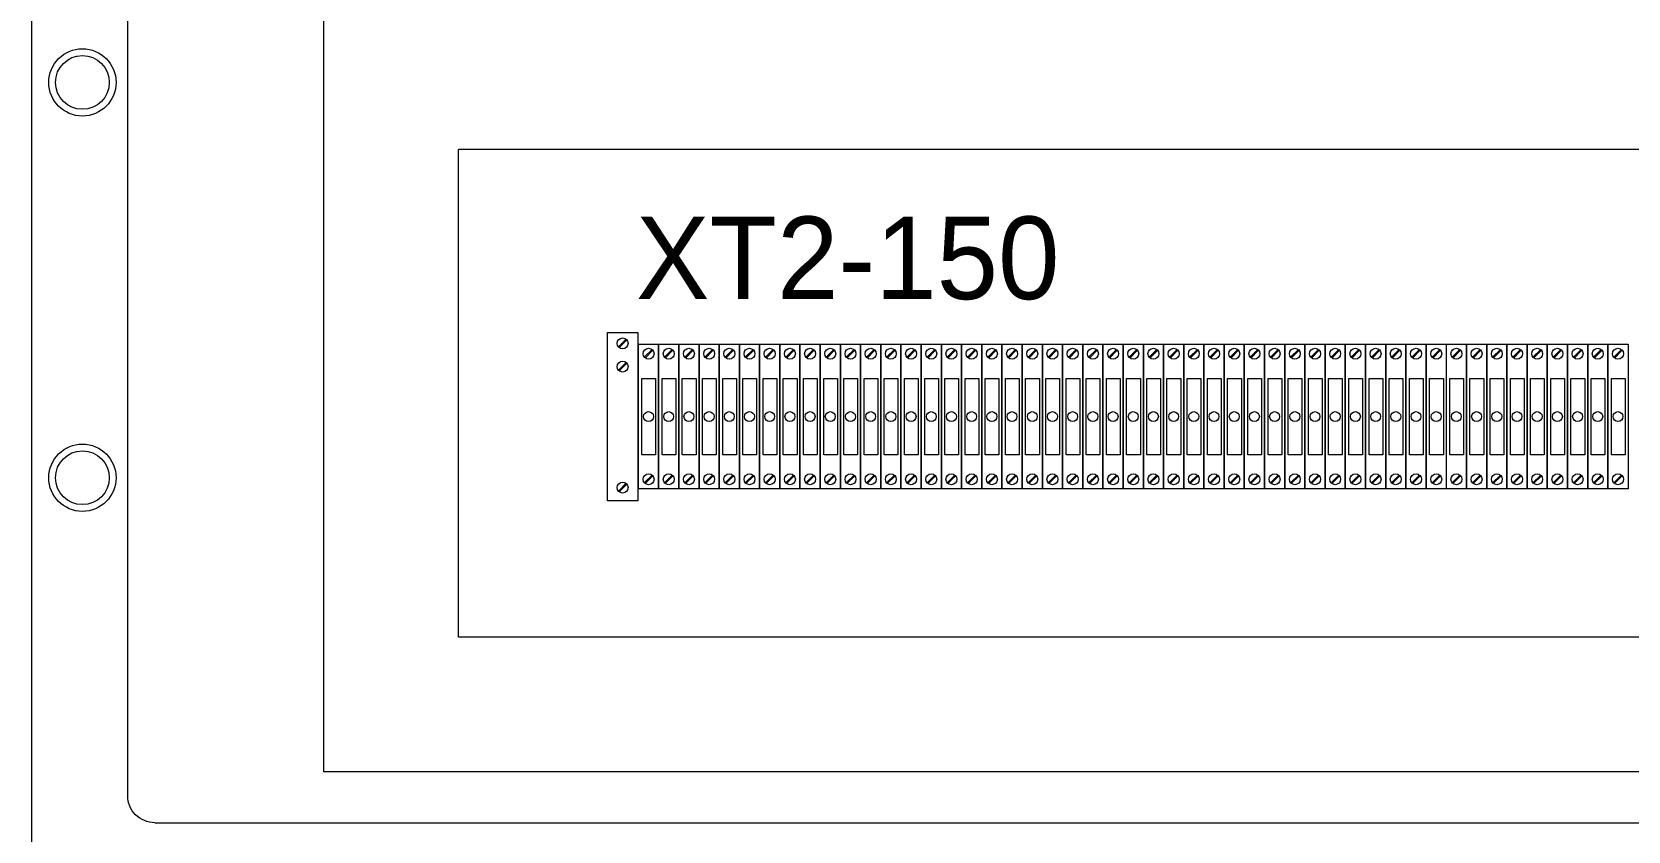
# Model space of a CAD drawing. Header units: millimetres. Extents: x 32721 to 72822, y 57624 to 123188.
# Drawn here: x 42831.1 to 43070.8, y 64888.7 to 65008.7 of the extents above; entities that cross this region are included whole.
import ezdxf

# ---------------------------------------------------------------- set-up
doc = ezdxf.new("R2010")
doc.units = ezdxf.units.MM
doc.header["$LTSCALE"] = 10
doc.layers.add('1轮廓实线层', color=7, linetype='Continuous', lineweight=18)
doc.layers.add('6文字层', color=3, linetype='Continuous', lineweight=18)
doc.styles.add('样式 1', font='SIMYOU.TTF', dxfattribs={"width": 0.75})

msp = doc.modelspace()

# ---------------------------------------------------------------- linework, layer by layer
at = {"layer": '1轮廓实线层'}
for p, q in [((42874.95, 64897.58), (42874.95, 65104.68)), ((43473.07, 64991.03), (42895.17, 64991.03)), ((42895.17, 64917.8), (42895.17, 64991.03)), ((43270.91, 64917.8), (42895.17, 64917.8)), ((43473.07, 64917.8), (42895.17, 64917.8)), ((43493.29, 64897.58), (42874.95, 64897.58)), ((43045.95, 64897.58), (43005.52, 64897.58)), ((42849.54, 64889.94), (43518.7, 64889.94))]:
    msp.add_line(p, q, dxfattribs=at)
at = {"layer": '1轮廓实线层', "lineweight": 13}
for p, q in [((42917.52, 64963.55), (42922.07, 64963.55)), ((42917.52, 64938.28), (42917.52, 64963.55)), ((42919.17, 64961.4), (42920.33, 64962.56)), ((42919.27, 64961.29), (42920.43, 64962.46)), ((42922.07, 64963.55), (42922.07, 64938.28)), ((42922.18, 64940.07), (42922.18, 64961.81)), ((42922.18, 64961.81), (42925.21, 64961.81)), ((42923.06, 64959.84), (42924.23, 64961)), ((42923.17, 64959.73), (42924.33, 64960.9)), ((42925.21, 64961.81), (42925.21, 64940.07)), ((42925.21, 64961.81), (42928.25, 64961.81)), ((42925.21, 64940.07), (42925.21, 64961.81)), ((42926.1, 64959.84), (42927.26, 64961)), ((42926.2, 64959.73), (42927.36, 64960.9)), ((42928.25, 64961.81), (42928.25, 64940.07)), ((42928.25, 64961.81), (42931.28, 64961.81)), ((42928.25, 64940.07), (42928.25, 64961.81)), ((42929.13, 64959.84), (42930.29, 64961)), ((42929.23, 64959.73), (42930.39, 64960.9)), ((42931.28, 64961.81), (42931.28, 64940.07)), ((42931.28, 64961.81), (42934.31, 64961.81)), ((42931.28, 64940.07), (42931.28, 64961.81)), ((42932.16, 64959.84), (42933.33, 64961)), ((42932.27, 64959.73), (42933.43, 64960.9)), ((42934.31, 64961.81), (42934.31, 64940.07)), ((42934.31, 64961.81), (42937.34, 64961.81)), ((42934.31, 64940.07), (42934.31, 64961.81)), ((42935.2, 64959.84), (42936.36, 64961)), ((42935.3, 64959.73), (42936.46, 64960.9)), ((42937.34, 64961.81), (42937.34, 64940.07)), ((42937.35, 64961.81), (42940.38, 64961.81)), ((42937.35, 64940.07), (42937.35, 64961.81)), ((42938.23, 64959.84), (42939.39, 64961)), ((42938.33, 64959.73), (42939.49, 64960.9)), ((42940.38, 64961.81), (42940.38, 64940.07)), ((42940.38, 64961.81), (42943.41, 64961.81)), ((42940.38, 64940.07), (42940.38, 64961.81)), ((42941.26, 64959.84), (42942.42, 64961)), ((42941.36, 64959.73), (42942.53, 64960.9)), ((42943.41, 64961.81), (42943.41, 64940.07)), ((42943.41, 64961.81), (42946.44, 64961.81)), ((42943.41, 64940.07), (42943.41, 64961.81)), ((42944.3, 64959.84), (42945.46, 64961)), ((42944.4, 64959.73), (42945.56, 64960.9)), ((42946.44, 64961.81), (42946.44, 64940.07)), ((42946.44, 64961.81), (42949.48, 64961.81)), ((42946.44, 64940.07), (42946.44, 64961.81)), ((42947.33, 64959.84), (42948.49, 64961)), ((42947.43, 64959.73), (42948.59, 64960.9)), ((42949.48, 64961.81), (42949.48, 64940.07)), ((42949.48, 64961.81), (42952.51, 64961.81)), ((42949.48, 64940.07), (42949.48, 64961.81)), ((42950.36, 64959.84), (42951.52, 64961)), ((42950.46, 64959.73), (42951.63, 64960.9)), ((42952.51, 64961.81), (42952.51, 64940.07)), ((42952.51, 64961.81), (42955.54, 64961.81)), ((42952.51, 64940.07), (42952.51, 64961.81)), ((42953.4, 64959.84), (42954.56, 64961)), ((42953.5, 64959.73), (42954.66, 64960.9)), ((42955.54, 64961.81), (42955.54, 64940.07)), ((42955.54, 64961.81), (42958.58, 64961.81)), ((42955.54, 64940.07), (42955.54, 64961.81)), ((42956.43, 64959.84), (42957.59, 64961)), ((42956.53, 64959.73), (42957.69, 64960.9)), ((42958.58, 64961.81), (42958.58, 64940.07)), ((42958.58, 64961.81), (42961.61, 64961.81)), ((42958.58, 64940.07), (42958.58, 64961.81)), ((42959.46, 64959.84), (42960.62, 64961)), ((42959.56, 64959.73), (42960.73, 64960.9)), ((42961.61, 64961.81), (42961.61, 64940.07)), ((42961.61, 64961.81), (42964.64, 64961.81)), ((42961.61, 64940.07), (42961.61, 64961.81)), ((42962.5, 64959.84), (42963.66, 64961)), ((42962.6, 64959.73), (42963.76, 64960.9)), ((42964.64, 64961.81), (42964.64, 64940.07)), ((42964.64, 64961.81), (42967.68, 64961.81)), ((42964.64, 64940.07), (42964.64, 64961.81)), ((42965.53, 64959.84), (42966.69, 64961)), ((42965.63, 64959.73), (42966.79, 64960.9)), ((42967.68, 64961.81), (42967.68, 64940.07)), ((42967.68, 64961.81), (42970.71, 64961.81)), ((42967.68, 64940.07), (42967.68, 64961.81)), ((42968.56, 64959.84), (42969.72, 64961)), ((42968.66, 64959.73), (42969.82, 64960.9)), ((42970.71, 64961.81), (42970.71, 64940.07)), ((42970.71, 64961.81), (42973.74, 64961.81)), ((42970.71, 64940.07), (42970.71, 64961.81)), ((42971.59, 64959.84), (42972.76, 64961)), ((42971.7, 64959.73), (42972.86, 64960.9)), ((42973.74, 64961.81), (42973.74, 64940.07)), ((42973.74, 64961.81), (42976.78, 64961.81)), ((42973.74, 64940.07), (42973.74, 64961.81)), ((42974.63, 64959.84), (42975.79, 64961)), ((42974.73, 64959.73), (42975.89, 64960.9)), ((42976.78, 64961.81), (42976.78, 64940.07)), ((42976.78, 64961.81), (42979.81, 64961.81)), ((42976.78, 64940.07), (42976.78, 64961.81)), ((42977.66, 64959.84), (42978.82, 64961)), ((42977.76, 64959.73), (42978.92, 64960.9)), ((42979.81, 64961.81), (42979.81, 64940.07)), ((42979.81, 64961.81), (42982.84, 64961.81)), ((42979.81, 64940.07), (42979.81, 64961.81)), ((42980.69, 64959.84), (42981.86, 64961)), ((42980.8, 64959.73), (42981.96, 64960.9)), ((42982.84, 64961.81), (42982.84, 64940.07)), ((42982.84, 64961.81), (42985.87, 64961.81)), ((42982.84, 64940.07), (42982.84, 64961.81)), ((42983.73, 64959.84), (42984.89, 64961)), ((42983.83, 64959.73), (42984.99, 64960.9)), ((42985.87, 64961.81), (42985.87, 64940.07)), ((42985.88, 64961.81), (42988.91, 64961.81)), ((42985.88, 64940.07), (42985.88, 64961.81)), ((42986.76, 64959.84), (42987.92, 64961)), ((42986.86, 64959.73), (42988.02, 64960.9)), ((42988.91, 64961.81), (42988.91, 64940.07)), ((42988.91, 64961.81), (42991.94, 64961.81)), ((42988.91, 64940.07), (42988.91, 64961.81)), ((42989.79, 64959.84), (42990.96, 64961)), ((42989.9, 64959.73), (42991.06, 64960.9)), ((42991.94, 64961.81), (42991.94, 64940.07)), ((42991.94, 64961.81), (42994.97, 64961.81)), ((42991.94, 64940.07), (42991.94, 64961.81)), ((42992.83, 64959.84), (42993.99, 64961)), ((42992.93, 64959.73), (42994.09, 64960.9)), ((42994.97, 64961.81), (42994.97, 64940.07)), ((42994.98, 64961.81), (42998.01, 64961.81)), ((42994.98, 64940.07), (42994.98, 64961.81)), ((42995.86, 64959.84), (42997.02, 64961)), ((42995.96, 64959.73), (42997.12, 64960.9)), ((42998.01, 64961.81), (42998.01, 64940.07)), ((42998.01, 64961.81), (43001.04, 64961.81)), ((42998.01, 64940.07), (42998.01, 64961.81)), ((42998.89, 64959.84), (43000.05, 64961)), ((42998.99, 64959.73), (43000.16, 64960.9)), ((43001.04, 64961.81), (43001.04, 64940.07)), ((43001.04, 64961.81), (43004.07, 64961.81)), ((43001.04, 64940.07), (43001.04, 64961.81)), ((43001.93, 64959.84), (43003.09, 64961)), ((43002.03, 64959.73), (43003.19, 64960.9)), ((43004.07, 64961.81), (43004.07, 64940.07)), ((43004.07, 64961.81), (43007.11, 64961.81)), ((43004.07, 64940.07), (43004.07, 64961.81)), ((43004.96, 64959.84), (43006.12, 64961)), ((43005.06, 64959.73), (43006.22, 64960.9)), ((43007.11, 64961.81), (43007.11, 64940.07)), ((43007.11, 64961.81), (43010.14, 64961.81)), ((43007.11, 64940.07), (43007.11, 64961.81)), ((43007.99, 64959.84), (43009.15, 64961)), ((43008.09, 64959.73), (43009.26, 64960.9)), ((43010.14, 64961.81), (43010.14, 64940.07)), ((43010.14, 64961.81), (43013.17, 64961.81)), ((43010.14, 64940.07), (43010.14, 64961.81)), ((43011.03, 64959.84), (43012.19, 64961)), ((43011.13, 64959.73), (43012.29, 64960.9)), ((43013.17, 64961.81), (43013.17, 64940.07)), ((43013.17, 64961.81), (43016.21, 64961.81)), ((43013.17, 64940.07), (43013.17, 64961.81)), ((43014.06, 64959.84), (43015.22, 64961)), ((43014.16, 64959.73), (43015.32, 64960.9)), ((43016.21, 64961.81), (43016.21, 64940.07)), ((43016.21, 64961.81), (43019.24, 64961.81)), ((43016.21, 64940.07), (43016.21, 64961.81)), ((43017.09, 64959.84), (43018.25, 64961)), ((43017.19, 64959.73), (43018.36, 64960.9)), ((43019.24, 64961.81), (43019.24, 64940.07)), ((43019.24, 64961.81), (43022.27, 64961.81)), ((43019.24, 64940.07), (43019.24, 64961.81)), ((43020.12, 64959.84), (43021.29, 64961)), ((43020.23, 64959.73), (43021.39, 64960.9)), ((43022.27, 64961.81), (43022.27, 64940.07)), ((43022.27, 64961.81), (43025.31, 64961.81)), ((43022.27, 64940.07), (43022.27, 64961.81)), ((43023.16, 64959.84), (43024.32, 64961)), ((43023.26, 64959.73), (43024.42, 64960.9)), ((43025.31, 64961.81), (43025.31, 64940.07)), ((43025.31, 64961.81), (43028.34, 64961.81)), ((43025.31, 64940.07), (43025.31, 64961.81)), ((43026.19, 64959.84), (43027.35, 64961)), ((43026.29, 64959.73), (43027.45, 64960.9)), ((43028.34, 64961.81), (43028.34, 64940.07)), ((43028.34, 64961.81), (43031.37, 64961.81)), ((43028.34, 64940.07), (43028.34, 64961.81)), ((43029.22, 64959.84), (43030.39, 64961)), ((43029.33, 64959.73), (43030.49, 64960.9)), ((43031.37, 64961.81), (43031.37, 64940.07)), ((43031.37, 64961.81), (43034.41, 64961.81)), ((43031.37, 64940.07), (43031.37, 64961.81)), ((43032.26, 64959.84), (43033.42, 64961)), ((43032.36, 64959.73), (43033.52, 64960.9)), ((43034.41, 64961.81), (43034.41, 64940.07)), ((43034.41, 64961.81), (43037.44, 64961.81)), ((43034.41, 64940.07), (43034.41, 64961.81)), ((43035.29, 64959.84), (43036.45, 64961)), ((43035.39, 64959.73), (43036.55, 64960.9)), ((43037.44, 64961.81), (43037.44, 64940.07)), ((43037.44, 64961.81), (43040.47, 64961.81)), ((43037.44, 64940.07), (43037.44, 64961.81)), ((43038.32, 64959.84), (43039.49, 64961)), ((43038.43, 64959.73), (43039.59, 64960.9)), ((43040.47, 64961.81), (43040.47, 64940.07)), ((43040.47, 64961.81), (43043.5, 64961.81)), ((43040.47, 64940.07), (43040.47, 64961.81)), ((43041.36, 64959.84), (43042.52, 64961)), ((43041.46, 64959.73), (43042.62, 64960.9)), ((43043.5, 64961.81), (43043.5, 64940.07)), ((43043.51, 64961.81), (43046.54, 64961.81)), ((43043.51, 64940.07), (43043.51, 64961.81)), ((43044.39, 64959.84), (43045.55, 64961)), ((43044.49, 64959.73), (43045.65, 64960.9)), ((43046.54, 64961.81), (43046.54, 64940.07)), ((43046.54, 64961.81), (43049.57, 64961.81)), ((43046.54, 64940.07), (43046.54, 64961.81)), ((43047.42, 64959.84), (43048.58, 64961)), ((43047.53, 64959.73), (43048.69, 64960.9)), ((43049.57, 64961.81), (43049.57, 64940.07)), ((43049.57, 64961.81), (43052.6, 64961.81)), ((43049.57, 64940.07), (43049.57, 64961.81)), ((43050.46, 64959.84), (43051.62, 64961)), ((43050.56, 64959.73), (43051.72, 64960.9)), ((43052.6, 64961.81), (43052.6, 64940.07)), ((43052.6, 64961.81), (43055.64, 64961.81)), ((43052.6, 64940.07), (43052.6, 64961.81)), ((43053.49, 64959.84), (43054.65, 64961)), ((43053.59, 64959.73), (43054.75, 64960.9)), ((43055.64, 64961.81), (43055.64, 64940.07)), ((43055.64, 64961.81), (43058.67, 64961.81)), ((43055.64, 64940.07), (43055.64, 64961.81)), ((43056.52, 64959.84), (43057.68, 64961)), ((43056.62, 64959.73), (43057.79, 64960.9)), ((43058.67, 64961.81), (43058.67, 64940.07)), ((43058.67, 64961.81), (43061.7, 64961.81)), ((43058.67, 64940.07), (43058.67, 64961.81)), ((43059.56, 64959.84), (43060.72, 64961)), ((43059.66, 64959.73), (43060.82, 64960.9)), ((43061.7, 64961.81), (43061.7, 64940.07)), ((43061.7, 64961.81), (43064.74, 64961.81)), ((43061.7, 64940.07), (43061.7, 64961.81)), ((43062.59, 64959.84), (43063.75, 64961)), ((43062.69, 64959.73), (43063.85, 64960.9)), ((43064.74, 64961.81), (43064.74, 64940.07)), ((43064.74, 64961.81), (43067.77, 64961.81)), ((43064.74, 64940.07), (43064.74, 64961.81)), ((43065.62, 64959.84), (43066.78, 64961)), ((43065.72, 64959.73), (43066.89, 64960.9)), ((43067.77, 64961.81), (43067.77, 64940.07)), ((43067.77, 64961.81), (43070.8, 64961.81)), ((43067.77, 64940.07), (43067.77, 64961.81)), ((43068.66, 64959.84), (43069.82, 64961)), ((43068.76, 64959.73), (43069.92, 64960.9)), ((43070.8, 64961.81), (43070.8, 64940.07)), ((42919.17, 64957.92), (42920.33, 64959.08)), ((42919.27, 64957.82), (42920.43, 64958.98)), ((42919.17, 64939.75), (42920.33, 64940.92)), ((42923.06, 64940.99), (42924.23, 64942.15)), ((42923.17, 64940.88), (42924.33, 64942.05)), ((42926.1, 64940.99), (42927.26, 64942.15)), ((42926.2, 64940.88), (42927.36, 64942.05)), ((42929.13, 64940.99), (42930.29, 64942.15)), ((42929.23, 64940.88), (42930.39, 64942.05)), ((42932.16, 64940.99), (42933.33, 64942.15)), ((42932.27, 64940.88), (42933.43, 64942.05)), ((42935.2, 64940.99), (42936.36, 64942.15)), ((42935.3, 64940.88), (42936.46, 64942.05)), ((42938.23, 64940.99), (42939.39, 64942.15)), ((42938.33, 64940.88), (42939.49, 64942.05)), ((42941.26, 64940.99), (42942.42, 64942.15)), ((42941.36, 64940.88), (42942.53, 64942.05)), ((42944.3, 64940.99), (42945.46, 64942.15)), ((42944.4, 64940.88), (42945.56, 64942.05)), ((42947.33, 64940.99), (42948.49, 64942.15)), ((42947.43, 64940.88), (42948.59, 64942.05)), ((42950.36, 64940.99), (42951.52, 64942.15)), ((42950.46, 64940.88), (42951.63, 64942.05)), ((42953.4, 64940.99), (42954.56, 64942.15)), ((42953.5, 64940.88), (42954.66, 64942.05)), ((42956.43, 64940.99), (42957.59, 64942.15)), ((42956.53, 64940.88), (42957.69, 64942.05)), ((42959.46, 64940.99), (42960.62, 64942.15)), ((42959.56, 64940.88), (42960.73, 64942.05)), ((42962.5, 64940.99), (42963.66, 64942.15)), ((42962.6, 64940.88), (42963.76, 64942.05)), ((42965.53, 64940.99), (42966.69, 64942.15)), ((42965.63, 64940.88), (42966.79, 64942.05)), ((42968.56, 64940.99), (42969.72, 64942.15)), ((42968.66, 64940.88), (42969.82, 64942.05)), ((42971.59, 64940.99), (42972.76, 64942.15)), ((42971.7, 64940.88), (42972.86, 64942.05)), ((42974.63, 64940.99), (42975.79, 64942.15)), ((42974.73, 64940.88), (42975.89, 64942.05)), ((42977.66, 64940.99), (42978.82, 64942.15)), ((42977.76, 64940.88), (42978.92, 64942.05)), ((42980.69, 64940.99), (42981.86, 64942.15)), ((42980.8, 64940.88), (42981.96, 64942.05)), ((42983.73, 64940.99), (42984.89, 64942.15)), ((42983.83, 64940.88), (42984.99, 64942.05)), ((42986.76, 64940.99), (42987.92, 64942.15)), ((42986.86, 64940.88), (42988.02, 64942.05)), ((42989.79, 64940.99), (42990.96, 64942.15)), ((42989.9, 64940.88), (42991.06, 64942.05)), ((42992.83, 64940.99), (42993.99, 64942.15)), ((42992.93, 64940.88), (42994.09, 64942.05)), ((42995.86, 64940.99), (42997.02, 64942.15)), ((42995.96, 64940.88), (42997.12, 64942.05)), ((42998.89, 64940.99), (43000.05, 64942.15)), ((42998.99, 64940.88), (43000.16, 64942.05)), ((43001.93, 64940.99), (43003.09, 64942.15)), ((43002.03, 64940.88), (43003.19, 64942.05)), ((43004.96, 64940.99), (43006.12, 64942.15)), ((43005.06, 64940.88), (43006.22, 64942.05)), ((43007.99, 64940.99), (43009.15, 64942.15)), ((43008.09, 64940.88), (43009.26, 64942.05)), ((43011.03, 64940.99), (43012.19, 64942.15)), ((43011.13, 64940.88), (43012.29, 64942.05)), ((43014.06, 64940.99), (43015.22, 64942.15)), ((43014.16, 64940.88), (43015.32, 64942.05)), ((43017.09, 64940.99), (43018.25, 64942.15)), ((43017.19, 64940.88), (43018.36, 64942.05)), ((43020.12, 64940.99), (43021.29, 64942.15)), ((43020.23, 64940.88), (43021.39, 64942.05)), ((43023.16, 64940.99), (43024.32, 64942.15)), ((43023.26, 64940.88), (43024.42, 64942.05)), ((43026.19, 64940.99), (43027.35, 64942.15)), ((43026.29, 64940.88), (43027.45, 64942.05)), ((43029.22, 64940.99), (43030.39, 64942.15)), ((43029.33, 64940.88), (43030.49, 64942.05)), ((43032.26, 64940.99), (43033.42, 64942.15)), ((43032.36, 64940.88), (43033.52, 64942.05)), ((43035.29, 64940.99), (43036.45, 64942.15)), ((43035.39, 64940.88), (43036.55, 64942.05)), ((43038.32, 64940.99), (43039.49, 64942.15)), ((43038.43, 64940.88), (43039.59, 64942.05)), ((43041.36, 64940.99), (43042.52, 64942.15)), ((43041.46, 64940.88), (43042.62, 64942.05)), ((43044.39, 64940.99), (43045.55, 64942.15)), ((43044.49, 64940.88), (43045.65, 64942.05)), ((43047.42, 64940.99), (43048.58, 64942.15)), ((43047.53, 64940.88), (43048.69, 64942.05)), ((43050.46, 64940.99), (43051.62, 64942.15)), ((43050.56, 64940.88), (43051.72, 64942.05)), ((43053.49, 64940.99), (43054.65, 64942.15)), ((43053.59, 64940.88), (43054.75, 64942.05)), ((43056.52, 64940.99), (43057.68, 64942.15)), ((43056.62, 64940.88), (43057.79, 64942.05)), ((43059.56, 64940.99), (43060.72, 64942.15)), ((43059.66, 64940.88), (43060.82, 64942.05)), ((43062.59, 64940.99), (43063.75, 64942.15)), ((43062.69, 64940.88), (43063.85, 64942.05)), ((43065.62, 64940.99), (43066.78, 64942.15)), ((43065.72, 64940.88), (43066.89, 64942.05)), ((43068.66, 64940.99), (43069.82, 64942.15)), ((43068.76, 64940.88), (43069.92, 64942.05)), ((42919.27, 64939.65), (42920.43, 64940.81)), ((42925.21, 64940.07), (42922.18, 64940.07)), ((42928.25, 64940.07), (42925.21, 64940.07)), ((42931.28, 64940.07), (42928.25, 64940.07)), ((42934.31, 64940.07), (42931.28, 64940.07)), ((42937.34, 64940.07), (42934.31, 64940.07)), ((42940.38, 64940.07), (42937.35, 64940.07)), ((42943.41, 64940.07), (42940.38, 64940.07)), ((42946.44, 64940.07), (42943.41, 64940.07)), ((42949.48, 64940.07), (42946.44, 64940.07)), ((42952.51, 64940.07), (42949.48, 64940.07)), ((42955.54, 64940.07), (42952.51, 64940.07)), ((42958.58, 64940.07), (42955.54, 64940.07)), ((42961.61, 64940.07), (42958.58, 64940.07)), ((42964.64, 64940.07), (42961.61, 64940.07)), ((42967.68, 64940.07), (42964.64, 64940.07)), ((42970.71, 64940.07), (42967.68, 64940.07)), ((42973.74, 64940.07), (42970.71, 64940.07)), ((42976.78, 64940.07), (42973.74, 64940.07)), ((42979.81, 64940.07), (42976.78, 64940.07)), ((42982.84, 64940.07), (42979.81, 64940.07)), ((42985.87, 64940.07), (42982.84, 64940.07)), ((42988.91, 64940.07), (42985.88, 64940.07)), ((42991.94, 64940.07), (42988.91, 64940.07)), ((42994.97, 64940.07), (42991.94, 64940.07)), ((42998.01, 64940.07), (42994.98, 64940.07)), ((43001.04, 64940.07), (42998.01, 64940.07)), ((43004.07, 64940.07), (43001.04, 64940.07)), ((43007.11, 64940.07), (43004.07, 64940.07)), ((43010.14, 64940.07), (43007.11, 64940.07)), ((43013.17, 64940.07), (43010.14, 64940.07)), ((43016.21, 64940.07), (43013.17, 64940.07)), ((43019.24, 64940.07), (43016.21, 64940.07)), ((43022.27, 64940.07), (43019.24, 64940.07)), ((43025.31, 64940.07), (43022.27, 64940.07)), ((43028.34, 64940.07), (43025.31, 64940.07)), ((43031.37, 64940.07), (43028.34, 64940.07)), ((43034.41, 64940.07), (43031.37, 64940.07)), ((43037.44, 64940.07), (43034.41, 64940.07)), ((43040.47, 64940.07), (43037.44, 64940.07)), ((43043.5, 64940.07), (43040.47, 64940.07)), ((43046.54, 64940.07), (43043.51, 64940.07)), ((43049.57, 64940.07), (43046.54, 64940.07)), ((43052.6, 64940.07), (43049.57, 64940.07)), ((43055.64, 64940.07), (43052.6, 64940.07)), ((43058.67, 64940.07), (43055.64, 64940.07)), ((43061.7, 64940.07), (43058.67, 64940.07)), ((43064.74, 64940.07), (43061.7, 64940.07)), ((43067.77, 64940.07), (43064.74, 64940.07)), ((43070.8, 64940.07), (43067.77, 64940.07)), ((42922.07, 64938.28), (42917.52, 64938.28))]:
    msp.add_line(p, q, dxfattribs=at)
at = {"layer": '1轮廓实线层'}
for points in [[(42835.14, 64874.78, -0.414214), (42831.1, 64878.82), (42831.1, 65123.44, -0.414214), (42835.14, 65127.49), (43241.95, 65127.49)], [(42849.54, 64889.94, -0.414214), (42845.49, 64893.99), (42845.49, 65108.28, -0.414214), (42849.54, 65112.33)]]:
    msp.add_lwpolyline(points, format="xyb", dxfattribs=at)
at = {"layer": '1轮廓实线层', "lineweight": 13}
for points in [[(42922.7, 64956.67), (42924.76, 64956.67), (42924.76, 64945.17), (42922.7, 64945.17)], [(42925.74, 64956.67), (42927.8, 64956.67), (42927.8, 64945.17), (42925.74, 64945.17)], [(42928.77, 64956.67), (42930.83, 64956.67), (42930.83, 64945.17), (42928.77, 64945.17)], [(42931.8, 64956.67), (42933.86, 64956.67), (42933.86, 64945.17), (42931.8, 64945.17)], [(42934.84, 64956.67), (42936.9, 64956.67), (42936.9, 64945.17), (42934.84, 64945.17)], [(42937.87, 64956.67), (42939.93, 64956.67), (42939.93, 64945.17), (42937.87, 64945.17)], [(42940.9, 64956.67), (42942.96, 64956.67), (42942.96, 64945.17), (42940.9, 64945.17)], [(42943.93, 64956.67), (42946, 64956.67), (42946, 64945.17), (42943.93, 64945.17)], [(42946.97, 64956.67), (42949.03, 64956.67), (42949.03, 64945.17), (42946.97, 64945.17)], [(42950, 64956.67), (42952.06, 64956.67), (42952.06, 64945.17), (42950, 64945.17)], [(42953.03, 64956.67), (42955.1, 64956.67), (42955.1, 64945.17), (42953.03, 64945.17)], [(42956.07, 64956.67), (42958.13, 64956.67), (42958.13, 64945.17), (42956.07, 64945.17)], [(42959.1, 64956.67), (42961.16, 64956.67), (42961.16, 64945.17), (42959.1, 64945.17)], [(42962.13, 64956.67), (42964.2, 64956.67), (42964.2, 64945.17), (42962.13, 64945.17)], [(42965.17, 64956.67), (42967.23, 64956.67), (42967.23, 64945.17), (42965.17, 64945.17)], [(42968.2, 64956.67), (42970.26, 64956.67), (42970.26, 64945.17), (42968.2, 64945.17)], [(42971.23, 64956.67), (42973.3, 64956.67), (42973.3, 64945.17), (42971.23, 64945.17)], [(42974.27, 64956.67), (42976.33, 64956.67), (42976.33, 64945.17), (42974.27, 64945.17)], [(42977.3, 64956.67), (42979.36, 64956.67), (42979.36, 64945.17), (42977.3, 64945.17)], [(42980.33, 64956.67), (42982.39, 64956.67), (42982.39, 64945.17), (42980.33, 64945.17)], [(42983.37, 64956.67), (42985.43, 64956.67), (42985.43, 64945.17), (42983.37, 64945.17)], [(42986.4, 64956.67), (42988.46, 64956.67), (42988.46, 64945.17), (42986.4, 64945.17)], [(42989.43, 64956.67), (42991.49, 64956.67), (42991.49, 64945.17), (42989.43, 64945.17)], [(42992.46, 64956.67), (42994.53, 64956.67), (42994.53, 64945.17), (42992.46, 64945.17)], [(42995.5, 64956.67), (42997.56, 64956.67), (42997.56, 64945.17), (42995.5, 64945.17)], [(42998.53, 64956.67), (43000.59, 64956.67), (43000.59, 64945.17), (42998.53, 64945.17)], [(43001.56, 64956.67), (43003.63, 64956.67), (43003.63, 64945.17), (43001.56, 64945.17)], [(43004.6, 64956.67), (43006.66, 64956.67), (43006.66, 64945.17), (43004.6, 64945.17)], [(43007.63, 64956.67), (43009.69, 64956.67), (43009.69, 64945.17), (43007.63, 64945.17)], [(43010.66, 64956.67), (43012.73, 64956.67), (43012.73, 64945.17), (43010.66, 64945.17)], [(43013.7, 64956.67), (43015.76, 64956.67), (43015.76, 64945.17), (43013.7, 64945.17)], [(43016.73, 64956.67), (43018.79, 64956.67), (43018.79, 64945.17), (43016.73, 64945.17)], [(43019.76, 64956.67), (43021.83, 64956.67), (43021.83, 64945.17), (43019.76, 64945.17)], [(43022.8, 64956.67), (43024.86, 64956.67), (43024.86, 64945.17), (43022.8, 64945.17)], [(43025.83, 64956.67), (43027.89, 64956.67), (43027.89, 64945.17), (43025.83, 64945.17)], [(43028.86, 64956.67), (43030.92, 64956.67), (43030.92, 64945.17), (43028.86, 64945.17)], [(43031.9, 64956.67), (43033.96, 64956.67), (43033.96, 64945.17), (43031.9, 64945.17)], [(43034.93, 64956.67), (43036.99, 64956.67), (43036.99, 64945.17), (43034.93, 64945.17)], [(43037.96, 64956.67), (43040.02, 64956.67), (43040.02, 64945.17), (43037.96, 64945.17)], [(43041, 64956.67), (43043.06, 64956.67), (43043.06, 64945.17), (43041, 64945.17)], [(43044.03, 64956.67), (43046.09, 64956.67), (43046.09, 64945.17), (43044.03, 64945.17)], [(43047.06, 64956.67), (43049.12, 64956.67), (43049.12, 64945.17), (43047.06, 64945.17)], [(43050.09, 64956.67), (43052.16, 64956.67), (43052.16, 64945.17), (43050.09, 64945.17)], [(43053.13, 64956.67), (43055.19, 64956.67), (43055.19, 64945.17), (43053.13, 64945.17)], [(43056.16, 64956.67), (43058.22, 64956.67), (43058.22, 64945.17), (43056.16, 64945.17)], [(43059.19, 64956.67), (43061.26, 64956.67), (43061.26, 64945.17), (43059.19, 64945.17)], [(43062.23, 64956.67), (43064.29, 64956.67), (43064.29, 64945.17), (43062.23, 64945.17)], [(43065.26, 64956.67), (43067.32, 64956.67), (43067.32, 64945.17), (43065.26, 64945.17)], [(43068.29, 64956.67), (43070.36, 64956.67), (43070.36, 64945.17), (43068.29, 64945.17)]]:
    msp.add_lwpolyline(points, close=True, dxfattribs=at)
at = {"layer": '1轮廓实线层'}
for centre, radius in [((42838.68, 65001.13), 5.05), ((42838.68, 65001.13), 4.04), ((42838.68, 64941.75), 5.05), ((42838.68, 64941.75), 4.04)]:
    msp.add_circle(centre, radius, dxfattribs=at)
at = {"layer": '1轮廓实线层', "lineweight": 13}
for centre, radius in [((42919.8, 64961.93), 0.821), ((42923.7, 64960.37), 0.821), ((42926.73, 64960.37), 0.821), ((42929.76, 64960.37), 0.821), ((42932.8, 64960.37), 0.821), ((42935.83, 64960.37), 0.821), ((42938.86, 64960.37), 0.821), ((42941.89, 64960.37), 0.821), ((42944.93, 64960.37), 0.821), ((42947.96, 64960.37), 0.821), ((42950.99, 64960.37), 0.821), ((42954.03, 64960.37), 0.821), ((42957.06, 64960.37), 0.821), ((42960.09, 64960.37), 0.821), ((42963.13, 64960.37), 0.821), ((42966.16, 64960.37), 0.821), ((42969.19, 64960.37), 0.821), ((42972.23, 64960.37), 0.821), ((42975.26, 64960.37), 0.821), ((42978.29, 64960.37), 0.821), ((42981.33, 64960.37), 0.821), ((42984.36, 64960.37), 0.821), ((42987.39, 64960.37), 0.821), ((42990.43, 64960.37), 0.821), ((42993.46, 64960.37), 0.821), ((42996.49, 64960.37), 0.821), ((42999.52, 64960.37), 0.821), ((43002.56, 64960.37), 0.821), ((43005.59, 64960.37), 0.821), ((43008.62, 64960.37), 0.821), ((43011.66, 64960.37), 0.821), ((43014.69, 64960.37), 0.821), ((43017.72, 64960.37), 0.821), ((43020.76, 64960.37), 0.821), ((43023.79, 64960.37), 0.821), ((43026.82, 64960.37), 0.821), ((43029.86, 64960.37), 0.821), ((43032.89, 64960.37), 0.821), ((43035.92, 64960.37), 0.821), ((43038.96, 64960.37), 0.821), ((43041.99, 64960.37), 0.821), ((43045.02, 64960.37), 0.821), ((43048.05, 64960.37), 0.821), ((43051.09, 64960.37), 0.821), ((43054.12, 64960.37), 0.821), ((43057.15, 64960.37), 0.821), ((43060.19, 64960.37), 0.821), ((43063.22, 64960.37), 0.821), ((43066.25, 64960.37), 0.821), ((43069.29, 64960.37), 0.821), ((42919.8, 64958.45), 0.821), ((42923.7, 64950.94), 0.742), ((42926.73, 64950.94), 0.742), ((42929.76, 64950.94), 0.742), ((42932.8, 64950.94), 0.742), ((42935.83, 64950.94), 0.742), ((42938.86, 64950.94), 0.742), ((42941.89, 64950.94), 0.742), ((42944.93, 64950.94), 0.742), ((42947.96, 64950.94), 0.742), ((42950.99, 64950.94), 0.742), ((42954.03, 64950.94), 0.742), ((42957.06, 64950.94), 0.742), ((42960.09, 64950.94), 0.742), ((42963.13, 64950.94), 0.742), ((42966.16, 64950.94), 0.742), ((42969.19, 64950.94), 0.742), ((42972.23, 64950.94), 0.742), ((42975.26, 64950.94), 0.742), ((42978.29, 64950.94), 0.742), ((42981.33, 64950.94), 0.742), ((42984.36, 64950.94), 0.742), ((42987.39, 64950.94), 0.742), ((42990.43, 64950.94), 0.742), ((42993.46, 64950.94), 0.742), ((42996.49, 64950.94), 0.742), ((42999.52, 64950.94), 0.742), ((43002.56, 64950.94), 0.742), ((43005.59, 64950.94), 0.742), ((43008.62, 64950.94), 0.742), ((43011.66, 64950.94), 0.742), ((43014.69, 64950.94), 0.742), ((43017.72, 64950.94), 0.742), ((43020.76, 64950.94), 0.742), ((43023.79, 64950.94), 0.742), ((43026.82, 64950.94), 0.742), ((43029.86, 64950.94), 0.742), ((43032.89, 64950.94), 0.742), ((43035.92, 64950.94), 0.742), ((43038.96, 64950.94), 0.742), ((43041.99, 64950.94), 0.742), ((43045.02, 64950.94), 0.742), ((43048.05, 64950.94), 0.742), ((43051.09, 64950.94), 0.742), ((43054.12, 64950.94), 0.742), ((43057.15, 64950.94), 0.742), ((43060.19, 64950.94), 0.742), ((43063.22, 64950.94), 0.742), ((43066.25, 64950.94), 0.742), ((43069.29, 64950.94), 0.742), ((42919.8, 64940.28), 0.821), ((42923.7, 64941.52), 0.821), ((42926.73, 64941.52), 0.821), ((42929.76, 64941.52), 0.821), ((42932.8, 64941.52), 0.821), ((42935.83, 64941.52), 0.821), ((42938.86, 64941.52), 0.821), ((42941.89, 64941.52), 0.821), ((42944.93, 64941.52), 0.821), ((42947.96, 64941.52), 0.821), ((42950.99, 64941.52), 0.821), ((42954.03, 64941.52), 0.821), ((42957.06, 64941.52), 0.821), ((42960.09, 64941.52), 0.821), ((42963.13, 64941.52), 0.821), ((42966.16, 64941.52), 0.821), ((42969.19, 64941.52), 0.821), ((42972.23, 64941.52), 0.821), ((42975.26, 64941.52), 0.821), ((42978.29, 64941.52), 0.821), ((42981.33, 64941.52), 0.821), ((42984.36, 64941.52), 0.821), ((42987.39, 64941.52), 0.821), ((42990.43, 64941.52), 0.821), ((42993.46, 64941.52), 0.821), ((42996.49, 64941.52), 0.821), ((42999.52, 64941.52), 0.821), ((43002.56, 64941.52), 0.821), ((43005.59, 64941.52), 0.821), ((43008.62, 64941.52), 0.821), ((43011.66, 64941.52), 0.821), ((43014.69, 64941.52), 0.821), ((43017.72, 64941.52), 0.821), ((43020.76, 64941.52), 0.821), ((43023.79, 64941.52), 0.821), ((43026.82, 64941.52), 0.821), ((43029.86, 64941.52), 0.821), ((43032.89, 64941.52), 0.821), ((43035.92, 64941.52), 0.821), ((43038.96, 64941.52), 0.821), ((43041.99, 64941.52), 0.821), ((43045.02, 64941.52), 0.821), ((43048.05, 64941.52), 0.821), ((43051.09, 64941.52), 0.821), ((43054.12, 64941.52), 0.821), ((43057.15, 64941.52), 0.821), ((43060.19, 64941.52), 0.821), ((43063.22, 64941.52), 0.821), ((43066.25, 64941.52), 0.821), ((43069.29, 64941.52), 0.821)]:
    msp.add_circle(centre, radius, dxfattribs=at)

# ---------------------------------------------------------------- texts
at = {"layer": '6文字层', "style": '样式 1'}
msp.add_text('XT2-150', height=12.404, rotation=360, dxfattribs=at).set_placement((42921.8, 64968.58))

doc.saveas('drawing.dxf')
